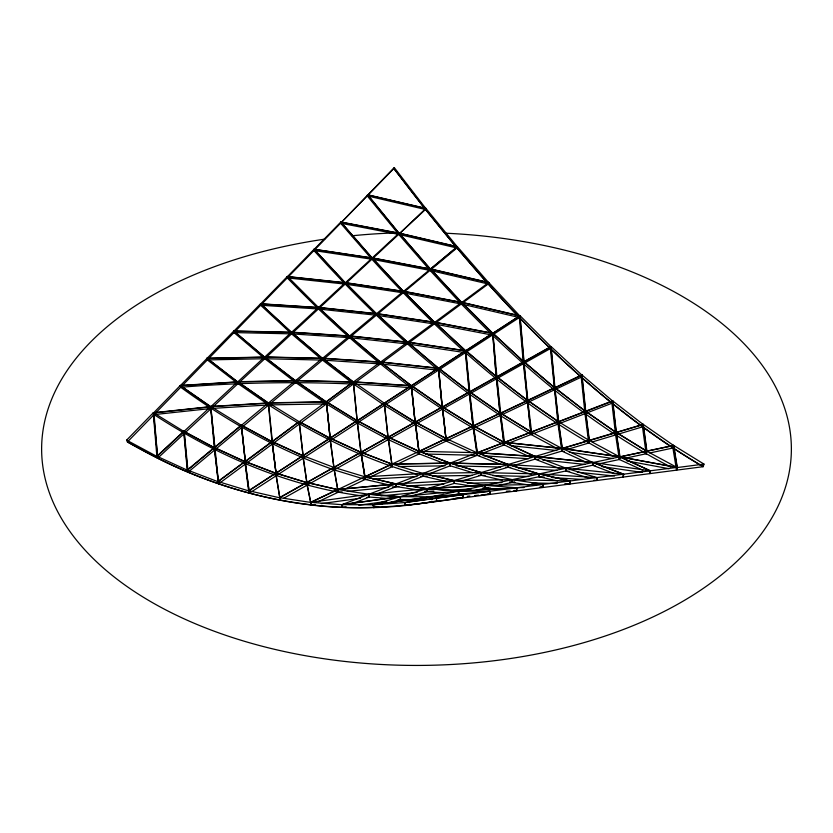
<?xml version="1.0" encoding="UTF-8"?>
<svg xmlns="http://www.w3.org/2000/svg" width="833" height="833" viewBox="0 0 833 833"><rect width="100%" height="100%" fill="white"/><g stroke="black" fill="none" stroke-linecap="round" stroke-linejoin="round"><path stroke-width="1.25" d="M557.579 480.974L539.024 476.715L539.024 473.967L508.088 464.481L450.205 463.023L450.205 465.772L430.276 473.467M461.659 481.172L481.203 475.299L481.214 472.55L450.205 463.023M531.6 474.435L508.088 467.23L508.088 464.481L477.142 452.694L419.186 451.33L388.24 437.054L388.282 439.585L419.228 453.86L444.249 463.481M502.309 480.162L481.203 475.299L481.235 472.488M573.104 469.406L592.575 465.231L592.992 462.471L623.657 474.196L623.24 476.955L623.511 474.216L592.857 462.492L512.264 479.641L512.243 482.453L529.642 485.129M523.197 480.11L539.024 476.715L539.045 473.904L508.234 464.45L508.088 467.23L489.762 472.728M396.924 464.429L419.228 453.86L415.303 424.413L411.387 385.877L380.41 362.011L322.527 358.169L322.506 360.085L350.443 381.608M378.734 506.891L373.673 507.578L373.257 504.746L431.484 496.832L463.086 494.656L463.367 497.509C413.126 505.548 362.011 511.254 311.219 505.006L310.792 502.341L391.926 464.012L423.091 473.488L481.089 472.519L512.264 479.641L512.243 482.453L509.671 482.494M539.451 487.295L543.303 487.232L543.345 484.379L512.139 479.621L454.204 480.589L423.122 473.404L423.247 476.184L404.494 483.432M500.956 464.481L477.163 455.349L473.227 428.297L473.456 425.902L442.542 406.858L446.228 441.074L415.303 424.413L415.365 422.112L384.43 403.057L388.282 439.585L357.367 422.935L353.484 381.795L411.408 385.679L442.354 407.129L446.228 441.074L471.436 452.704M530.402 457.046C488.138 438.783 448.643 414.709 411.367 387.793L411.408 385.679M481.849 453.537L504.121 444.926L500.237 415.511L500.591 413.21L469.687 391.781L473.592 425.996L473.227 428.297L469.333 394.082L469.666 391.958L438.699 368.103L442.313 409.253L438.418 368.103L357.409 420.811M384.43 403.057L384.367 405.359L415.303 424.413L411.575 385.575L442.51 407.035L442.313 409.253L442.25 406.868L334.043 467.469L334.241 469.927L365.218 479.433L390.073 485.17M539.857 457.692L561.859 451.09L562.098 448.55L504.361 442.396L473.477 425.757L473.227 428.297L469.396 391.77L442.385 406.941L442.313 409.253L442.542 406.858M469.396 391.77L469.333 394.082L500.237 415.511L531.079 434.514L557.298 448.633M415.386 421.946L419.228 453.86L415.386 421.946L446.321 438.606L446.228 441.074L442.25 406.868M612.557 455.828C519.823 407.722 441.698 336.063 371.914 259.23L372.101 258.126L340.759 222.099L314.114 249.442L313.937 250.546C361.262 302.941 412.45 352.099 469.333 394.082L465.376 352.661L465.803 350.839L519.802 315.707L519.375 317.519L523.363 363.74L531.079 434.514L531.454 432.056L500.612 413.053L504.496 442.469L504.121 444.926L500.321 413.043L473.321 425.83L473.227 428.297L473.186 425.757L365.052 476.84L365.218 479.433L344.091 489.44M500.321 413.043L500.237 415.511L500.716 413.303L496.832 376.714L527.726 400.517L527.237 402.724L527.456 400.329L531.079 434.514L531.589 432.14L527.747 400.35L558.547 421.717L558.037 424.091L561.859 451.09L585.484 461.971M623.24 476.955L623.521 474.154L566.076 468.229L535.109 456.453L477.288 452.642L477.163 455.349L455.818 463.596M673.449 445.395L672.918 448.019L676.531 470.104L677.073 467.48L673.449 445.395L592.981 462.544L562.119 448.435L504.381 442.271L504.121 444.926L504.225 442.323L535.088 456.557L534.973 459.16L514.2 465.397M505.516 467.167L508.088 467.23L508.224 464.522L477.288 452.642L477.163 455.349L425.663 454.027M594.033 480.224L596.595 480.381L596.74 477.601L539.17 473.935L481.214 472.55L535.109 456.453L534.973 459.16L559.87 468.698M546.323 475.154L565.805 470.978L565.93 468.271M510.66 467.396L508.088 467.23L508.224 464.522L565.951 468.188L596.876 477.58L677.073 467.396L676.531 470.104L677.333 467.532L673.72 445.447L703.979 464.106L703.177 466.688L405.13 505.412L404.703 502.57L373.257 504.746M535.109 456.453L534.973 459.16L538.816 459.566M544.136 477.038L539.024 476.715L539.17 473.935M587.973 477.746L565.805 470.978L565.951 468.188M539.024 476.715L539.18 473.883L570.116 480.974L569.949 483.806L564.826 483.692M411.575 385.575L411.367 387.793C366.843 354.91 325.776 317.612 287.291 277.889L287.364 276.691L314.01 249.348L372.101 258.126M567.971 449.247L588.744 443.01L584.995 413.668L585.63 411.398L554.872 387.668L558.672 421.821L558.037 424.091L550.384 348.569L551.071 346.778L520.073 315.728L519.375 317.519L461.263 303.972L403.151 292.82L345.133 284.105L345.206 282.908L314.01 249.348L313.937 250.546L371.914 259.23L430.036 270.392L488.221 283.991C551.436 353.806 621.376 419.103 703.177 466.688C578.539 392.874 480.568 282.845 393.874 168.526L394.259 167.589L425.85 208.552L425.476 209.489L157.676 458.212L127.418 441.938L126.616 440.147L153.262 412.804L154.063 414.605L157.676 458.212C243.101 501.487 342.217 518.553 436.721 500.935L436.346 498.082L596.761 477.548L596.595 480.381L596.876 477.58M500.612 413.053L500.237 415.511L496.353 378.911L492.772 333.481L461.659 302.369L434.701 322.35L434.305 323.954L434.555 322.454L403.401 291.311L376.516 313.739L376.277 315.238L376.37 313.843L345.226 282.71L318.456 307.585L318.352 308.981L376.277 315.238L434.305 323.954L492.376 335.085C546.042 386.252 604.696 433.129 670.909 467.084M313.937 250.546L314.145 249.244L345.341 282.804L345.133 284.105L345.226 282.71L287.385 276.494L287.291 277.889L345.133 284.105L345.341 282.804L399.007 233.157L430.359 269.194L430.036 270.392L461.263 303.972L489.627 332.346M287.385 276.494L318.456 307.585L318.352 308.981L260.646 305.232L260.49 303.858L233.844 331.19L234 332.575L264.8 358.721L295.621 382.503L323.287 401.693M465.834 350.641L469.791 392.062L469.333 394.082L469.531 391.864L496.551 376.693L496.353 378.911L496.812 376.901L465.834 350.641L465.376 352.661L407.347 343.946L407.472 342.342L376.391 313.635L318.477 307.377L318.352 308.981L318.31 307.689L287.25 276.598L260.604 303.941L260.646 305.232L291.571 333.856L322.506 360.085L380.389 363.927L438.377 370.227L438.679 368.311L492.678 333.169L496.353 378.911L496.926 377.005L492.959 333.179L523.947 361.834L523.363 363.74L523.697 361.626L496.676 376.797L527.57 400.6L527.237 402.724L527.851 400.631L523.978 361.647L554.851 387.845L554.237 389.938L554.591 387.637L446.457 438.689M438.699 368.103L438.377 370.227L438.522 368.405L407.504 342.134L349.537 335.845L349.391 337.657L407.347 343.946L407.629 342.238L434.576 322.246L465.647 350.943L465.376 352.661L465.553 350.631L411.544 385.773L411.367 387.793C334.647 381.306 257.449 380.889 180.709 387.262L180.167 385.617L153.522 412.96L154.063 414.605C216.736 455.484 287.25 486.18 361.866 495.874M469.687 391.781L469.333 394.082L469.51 392.062L438.543 368.207L380.566 361.907L380.389 363.927L380.389 362.23L349.391 335.959L291.571 332.148L291.571 333.856L349.391 337.657L349.506 336.053L376.391 313.635L376.277 315.238L376.547 313.531L434.576 322.246L434.305 323.954L434.701 322.35L403.547 291.206L403.151 292.82L403.401 291.311L345.372 282.606L345.133 284.105M438.377 370.227L438.543 368.207M496.551 376.693L500.237 415.511L500.456 413.116L531.298 432.119M504.121 444.926L504.361 442.396M531.079 434.514L531.319 431.973L562.098 448.55L558.277 421.55L477.403 452.808L477.163 455.349L479.725 455.516M558.277 421.55L558.037 424.091L558.558 421.581L562.379 448.571L561.859 451.09L564.41 451.455M562.119 448.435L561.859 451.09L562.254 448.498L619.752 456.911L650.292 470.843L649.886 473.529L650.427 470.822L619.898 456.786L619.356 459.493L599.885 463.669M565.805 470.978L566.076 468.229L565.805 470.978L569.626 471.374M613.806 473.352L592.575 465.231L592.846 462.586L535.234 456.505L504.381 442.271M595.126 465.605L592.575 465.231L592.857 462.492L535.244 456.411L534.973 459.16L535.244 456.411L616.014 432.358L619.752 456.911L619.356 459.493L642.847 470.291M592.575 465.231L592.857 462.492M649.886 473.529L650.302 470.77M616.014 432.358L615.629 434.941L619.356 459.493L620.023 456.942L616.295 432.389L646.804 451.205L646.137 453.756L624.229 458.452M504.496 442.469L612.463 400.881L611.953 403.245L615.629 434.941L616.285 432.525L585.651 411.252L589.4 440.595L588.744 443.01L589.139 440.428L619.752 456.911L619.356 459.493L619.898 456.869L677.073 467.396M554.591 387.637L558.391 421.79L558.037 424.091L558.412 421.633L589.264 440.501L588.744 443.01L589.118 440.553L585.37 411.21L584.995 413.668L581.236 377.151L581.726 374.954L554.726 387.741L554.237 389.938L554.965 387.949L551.113 346.59L581.965 375.162L581.236 377.151L423.924 451.642M496.655 376.995L465.678 350.735L407.649 342.03L407.347 343.946L407.504 342.134L380.546 362.116L380.389 363.927L380.41 362.011L353.452 382.003L353.431 383.919L384.367 405.359L384.409 403.245L353.484 381.795L353.431 383.919L353.192 381.816L245.225 461.69L249.359 493.209L519.375 317.519L519.886 316.019L488.732 282.491L430.536 268.892L430.036 270.392L398.695 234.365L367.228 195.859L367.509 194.849L398.976 233.344L398.695 234.365L340.582 223.202L340.759 222.099M465.376 352.661L465.678 350.735M403.547 291.206L461.659 302.369L461.263 303.972L461.805 302.264L519.917 315.811L492.917 333.387L492.376 335.085L492.678 333.169M315.009 504.486L311.219 505.006C246.297 497.478 183.833 474.571 127.418 441.938L393.874 168.526L425.476 209.489L425.892 208.375L398.695 234.365L399.153 233.063L457.379 246.672L456.921 247.974L398.695 234.365L399.007 233.157L340.895 222.005L340.582 223.202L371.914 259.23L372.268 257.834L430.39 268.997L461.617 302.566L461.263 303.972L461.763 302.473L488.732 282.491L488.221 283.991L456.921 247.974L425.476 209.489L367.228 195.859L367.645 194.755L425.892 208.375L457.348 246.86L456.921 247.974L188.091 472.186L187.31 469.999L214.185 447.581L218.652 483.848L488.221 283.991L488.69 282.689L457.379 246.672L403.505 291.415L403.151 292.82L403.401 291.311M403.151 292.82L403.37 291.519L372.122 257.928L314.145 249.244M619.898 456.869L677.073 467.48L646.679 451.132L646.137 453.756L646.668 451.247L643.034 424.361L616.149 432.431L615.629 434.941L616.41 432.619L612.734 400.923L643.295 424.549L642.503 426.871L646.137 453.756L646.939 451.299L643.305 424.413L673.71 445.551L672.918 448.019L649.792 452.975M592.409 441.917L642.503 426.871L643.034 424.361M527.747 400.35L527.237 402.724L527.591 400.423L558.391 421.79M612.463 400.881L616.139 432.577L615.629 434.941L616.295 432.389M496.353 378.911L496.832 376.714M581.726 374.954L585.474 411.471L584.995 413.668L585.755 411.502L581.996 374.985L612.713 401.089L611.953 403.245L508.807 443.114M554.872 387.668L554.237 389.938L554.695 387.928L550.842 346.559L523.822 361.73L523.363 363.74L524.061 361.949L520.073 315.728M283.584 498.363L550.384 348.569L550.842 346.559M434.305 323.954L434.732 322.142L492.803 333.273L523.79 361.928L523.363 363.74L523.978 361.647M492.376 335.085L492.959 333.179M456.921 247.974L457.379 246.672L430.494 269.09L430.036 270.392L430.39 268.997M585.651 411.252L584.995 413.668L585.505 411.304L616.139 432.577M340.582 223.202L394.259 167.589M672.918 448.019L673.72 445.447M519.375 317.519L519.917 315.811M642.503 426.871L643.305 424.413M488.221 283.991L488.721 282.481M461.263 303.972L461.774 302.473L430.536 268.892M611.953 403.245L612.734 400.923M581.236 377.151L581.996 374.985M430.036 270.392L430.494 269.09L399.153 233.063M550.384 348.569L551.113 346.59M367.228 195.859L367.613 194.932L425.85 208.552M318.258 501.674L338.219 492.22L333.939 467.292L334.241 469.927C279.107 450.611 227.815 421.613 180.709 387.262L180.292 385.7L233.719 331.107L264.509 357.253L264.8 358.721L322.506 360.085L322.506 358.377L291.571 332.148M245.121 461.451L245.61 463.866L244.964 461.555L271.922 441.573L276.358 475.643L275.869 473.227L245.121 461.451L249.359 493.209L248.63 490.71L275.629 473.144L276.358 475.643L272.183 441.698L241.476 425.163L245.61 463.866L244.85 461.513L217.892 481.495L218.652 483.848L210.697 406.619L153.522 412.751L157.676 458.212L156.885 456.224L183.666 431.348L184.457 433.347L188.091 472.186L187.29 470.187L183.666 431.348M157.145 456.369L210.697 406.619M367.749 479.298L365.218 479.433L360.928 452.246L387.949 437.075L388.282 439.585L388.209 437.2L357.295 420.55L357.367 422.935L326.474 403.901L268.736 404.921L211.238 408.472L210.832 406.702L237.613 381.826L268.33 403.151L268.736 404.921C314.687 434.649 364.219 459.441 417.041 474.279M264.509 357.253L207.073 358.45L207.355 359.918L238.019 383.596L237.738 381.92L264.519 357.045L295.351 380.816L295.621 382.503L295.507 380.494L353.327 381.91L353.431 383.919L353.307 382.118L322.371 358.284L264.665 356.93L264.8 358.721L207.355 359.918L206.938 358.357L237.603 382.045L238.019 383.596L268.736 404.921L268.497 402.828L326.234 401.808L357.118 420.832L357.367 422.935L357.274 420.727L326.39 401.693L330.357 440.501L329.878 438.085L248.869 490.793M207.355 359.918L207.084 358.232L264.519 357.045L264.8 358.721L264.644 357.138L291.425 332.263L322.361 358.492L322.506 360.085L322.371 358.284L295.496 380.702L295.621 382.503L295.361 380.608L237.759 381.701L238.019 383.596L237.613 381.826L180.303 385.492L180.709 387.262M380.389 362.23L322.506 358.377L349.391 335.959L349.391 337.657L349.371 336.168L318.331 307.492L291.55 332.357L291.571 333.856L234 332.575L233.719 331.107M241.195 425.215L245.61 463.866L245.089 461.617L214.466 447.519L214.976 449.768L214.31 447.644L241.195 425.215L241.851 427.339L241.466 425.361L210.843 406.494L214.976 449.768L214.185 447.581M188.091 472.186L187.56 470.135L268.341 402.943L268.736 404.921L268.476 403.026L237.759 381.701M218.652 483.848L218.131 481.609L245.089 461.617M329.983 438.325L299.141 421.717L299.526 423.893L299.276 421.79L268.497 402.828L272.568 443.874L272.058 441.636L299.016 421.644L299.526 423.893L299.297 421.602L330.139 438.21L330.357 440.501L326.369 401.891L295.507 380.494M326.369 401.891L353.327 381.91M306.617 482.63L275.744 473.175L276.358 475.643L276.004 473.279L303.004 455.713L303.358 458.067L302.754 455.609L307.231 485.087L306.898 482.578L333.918 467.417L364.916 476.799L396.019 483.879L454.079 480.568L485.368 485.358L543.231 484.369L543.303 487.232L540.825 486.847M326.39 401.693L330.357 440.501L330.003 438.148L357.003 420.582L357.367 422.935L357.138 420.644L388.053 437.294L388.282 439.585L388.084 437.127L419.03 451.413M446.165 438.689L415.23 422.029L415.303 424.413L411.283 385.585L303.139 455.786L303.358 458.067L299.016 421.644M342.092 491.845L338.219 492.22L337.646 489.627L306.648 482.505L307.231 485.087L306.773 482.536L275.9 473.082L280.211 500.258L279.524 497.645L306.534 482.484L307.231 485.087L303.025 455.557L303.358 458.067L302.879 455.661L333.918 467.417M357.295 420.55L361.262 454.756L360.804 452.194L279.753 497.707L280.211 500.258L275.629 473.144M388.345 437.283L415.365 422.112M415.5 422.206L442.51 407.035M442.646 407.129L469.666 391.958M469.791 392.062L496.812 376.901M496.926 377.005L551.071 346.778M466.199 493.969L458.681 493.927L458.327 491.126L427.09 488.627L368.936 494.281L337.677 489.533L310.678 502.32L311.219 505.006L306.534 482.484M419.322 451.392L446.321 438.606M500.716 413.303L527.726 400.517M527.851 400.631L554.851 387.845M554.965 387.949L581.965 375.162M371.091 476.653L392.228 466.647L388.24 437.054M504.225 442.323L450.184 463.106L419.207 451.205L419.228 453.86L419.051 451.267L450.028 463.179L450.205 465.772L472.53 472.634M558.672 421.821L585.63 411.398M585.755 411.502L612.713 401.089M352.921 503.371L369.331 497.03L388.063 498.519M378.703 493.407L396.289 486.607L398.861 486.462M485.066 475.393L481.203 475.299L481.089 472.519L373.215 504.777L341.915 504.642L342.373 507.443L346.164 506.933M562.379 448.571L589.264 440.501M589.4 440.595L643.295 424.549M376.12 506.849L373.673 507.578L373.215 504.777L431.442 496.864L431.9 499.675L431.619 496.812L400.1 496.697L341.915 504.642M387.116 503.549L400.558 499.508L413.095 499.571M411.554 496.208L427.444 491.439L433.889 491.074M437.221 488.502L454.329 483.369L473.009 486.264M514.804 482.515L512.243 482.453L512.118 479.673L404.703 502.57L462.992 494.667L463.367 497.509L455.818 498.03M620.023 456.942L673.71 445.551M409.992 504.371L405.13 505.412L404.744 502.559L436.346 498.082M452.6 495.239L458.681 493.927L458.504 491.074M475.726 490.283L487.899 487.669M498.852 485.327L514.679 481.932M400.059 496.749L368.832 494.271L310.678 502.32L341.874 504.683L400.059 496.749L400.558 499.508L398.028 499.852M321.319 503.621L360.481 498.238M366.801 497.374L369.331 497.03L368.977 494.219L400.204 496.707L458.369 491.095L516.481 487.794L516.658 490.658L514.086 490.804M358.815 505.204L386.647 501.414M677.333 467.532L703.979 464.106M153.522 412.96L210.697 406.827L211.238 408.472L154.063 414.605L153.522 412.751L183.916 431.494L184.457 433.347L183.791 431.411L214.3 447.831L214.976 449.768L214.445 447.706L183.926 431.286L187.56 470.135M307.231 485.087L306.804 482.422L337.792 489.554L395.862 483.942L396.289 486.607L419.967 490.283M347.246 491.345L388.709 487.336M392.416 486.982L396.289 486.607L396.05 483.806L427.204 488.638L458.473 491.095L489.835 491.22L490.012 494.084L480.974 494.958M380.952 495.906L417.104 492.438M424.861 491.689L443.687 492.74M427.683 496.905L439.303 495.791M467.271 496.27L469.802 496.031M474.518 495.573L478.642 495.177M180.292 385.7L237.603 382.045M268.341 402.943L210.843 406.494L211.238 408.472L210.572 406.546L214.3 447.831M180.303 385.492L210.832 406.702L268.33 403.151M506.349 491.241L510.223 491.022M360.804 452.194L365.218 479.433L364.916 476.799L422.977 473.456L454.047 480.641L454.329 483.369L454.079 480.568M372.788 479.017L416.937 476.538M420.665 476.33L427.11 476.132M406.608 486.035L444.01 483.942M446.78 490.356L471.28 488.992M207.084 358.232L237.738 381.92L295.351 380.816M326.213 402.016L268.476 403.026L295.361 380.608L326.213 402.016L326.474 403.901L326.234 401.808M490.606 488.107L482.973 487.805M513.742 487.721L524.03 487.555M330.003 438.148L360.908 452.402L361.262 454.756L361.085 452.163L392.051 464.054L450.049 463.065L481.058 472.603L481.203 475.299L478.631 475.341M387.949 437.075L392.228 466.647L392.051 464.054L450.028 463.179M398.663 466.553L445.051 465.845M432.265 476.049L472.186 475.435M467.198 483.161L501.945 482.619M487.513 494.073L490.012 494.084L489.835 491.22L431.588 496.832L431.9 499.675L431.484 496.832M234 332.575L233.854 330.982L291.425 332.263L291.571 333.856L291.415 332.471L260.49 303.858M233.844 331.19L291.415 332.471M233.854 330.982L264.655 357.138L322.361 358.492M512.264 479.641L569.991 480.953L569.949 483.806L569.97 480.995L539.045 473.904M531.475 482.901L557.131 483.504M353.307 382.118L295.486 380.702L264.665 356.93M456.494 465.928L500.539 467.032M492.772 475.581L528.747 476.466M551.821 477.528L582.527 479.485M260.646 305.232L260.625 303.743L318.331 307.492L318.352 308.981L318.331 307.492M260.604 303.941L318.31 307.689M518.126 467.875L557.017 470.406M349.371 336.168L291.55 332.357L260.625 303.743M411.387 385.877L353.452 382.003L322.527 358.169M477.267 452.746L535.088 456.557M483.588 455.776L528.549 458.733M500.435 489.377L485.462 488.19L485.223 485.4L427.225 488.596L427.444 491.439L424.945 491.054M514.169 490.46L516.658 490.658L516.585 487.794L485.254 485.347L427.204 488.638L427.444 491.439L427.048 488.69L395.894 483.858L337.834 489.471L338.219 492.22L337.677 489.533M577.29 472.176L614.504 476.049M542.658 459.962L584.901 464.429M287.364 276.691L345.206 282.908M510.535 445.613L556.725 450.538M318.456 307.585L376.37 313.843M407.472 342.342L349.506 336.053L318.477 307.377M438.522 368.405L380.546 362.116L349.537 335.845M592.992 462.471L650.292 470.843M601.499 466.522L642.243 472.426M562.265 448.393L619.762 456.807M569.356 452.184L613.109 458.577M345.341 282.804L403.37 291.519M434.555 322.454L376.516 313.739L345.372 282.606M465.647 350.943L407.629 342.238L376.547 313.531M279.524 497.645L310.522 502.393M626.812 460.878L669.076 468.729M340.864 222.182L398.976 233.344M430.359 269.194L372.236 258.032L340.895 222.005M461.617 302.566L403.505 291.415L372.268 257.834M434.701 322.35L492.772 333.481M248.63 490.71L279.482 497.759M509.754 481.88L512.243 482.453L512.149 479.621M445.624 481.359L423.247 476.184L422.945 473.55M395.862 483.942L364.802 476.768L365.218 479.433L364.948 476.705M457.348 246.86L399.111 233.25L367.645 194.755M430.494 269.09L488.69 282.689M461.774 302.473L519.886 316.019M217.892 481.495L248.598 490.856L249.359 493.209M187.31 469.999L217.861 481.661M360.928 452.246L391.895 464.137L392.228 466.647L392.072 463.95M244.964 461.555L275.723 473.331M477.142 452.694L477.163 455.349L477.122 452.808L446.186 438.543L446.228 441.074M330.357 440.501L330.16 438.043L361.064 452.298L361.262 454.756L357.003 420.582M276.004 473.279L272.204 441.521L303.004 455.713M272.058 441.636L302.848 455.828M214.31 447.644L244.944 461.742M156.885 456.224L187.29 470.187M272.318 441.782L272.568 443.874L272.037 441.823L241.331 425.288L241.851 427.339M126.616 440.147L156.875 456.422L157.676 458.212M473.321 425.83L504.204 442.458M442.385 406.941L473.3 425.986M415.209 422.206L384.273 403.151L384.367 405.359L384.138 403.078L388.282 439.585M616.149 432.431L646.668 451.247M469.531 391.864L500.435 413.293M180.167 385.617L210.697 406.827M380.566 361.907L411.544 385.773M554.726 387.741L585.474 411.471M523.822 361.73L554.695 387.928M407.649 342.03L438.679 368.311M434.732 322.142L465.803 350.839M461.805 302.264L492.917 333.387M271.922 441.573L272.568 443.874L272.204 441.521M268.736 404.921L268.216 402.87L272.037 441.823M183.926 431.286L184.457 433.347M237.613 381.826L238.019 383.596L237.738 381.92M210.832 406.702L211.238 408.472M330.16 438.043L334.241 469.927L333.669 467.334L338.219 492.22L337.792 489.554M334.241 469.927L329.878 438.085M368.79 494.333L369.331 497.03L368.936 494.281M306.804 482.422L311.219 505.006M368.832 494.271L369.331 497.03M342.373 507.443L341.874 504.683L395.894 483.858L396.289 486.607L396.019 483.879L450.049 463.065L450.205 465.772L450.184 463.106L508.068 464.575L508.088 467.23M275.9 473.082L276.358 475.643M400.1 496.697L400.558 499.508M264.519 357.045L264.8 358.721L264.655 357.138M361.085 452.163L365.052 476.84M473.477 425.757L477.403 452.808M473.186 425.757L477.122 452.808M462.992 494.667L463.367 497.509M244.85 461.513L248.598 490.856M427.09 488.627L427.444 491.439M391.926 464.012L392.228 466.647M489.7 491.241L490.012 494.084M299.297 421.602L303.358 458.067M214.466 447.519L218.131 481.609M241.476 425.163L245.225 461.69M438.418 368.103L442.354 407.129M353.192 381.816L357.367 422.935M523.697 361.626L527.57 400.6M422.977 473.456L423.247 476.184L423.091 473.488M465.553 350.631L469.51 392.062M291.425 332.263L291.571 333.856M519.802 315.707L523.79 361.928M153.262 412.804L156.875 456.422M516.481 487.794L516.658 490.658M481.089 472.519L481.203 475.299M411.283 385.585L411.367 387.793M543.21 484.4L543.303 487.232M287.25 276.598L287.291 277.889M419.186 451.33L419.228 453.86M444.78 233.178A374.871 216.434 0 0 1 747.003 551.134A374.871 216.434 0 0 1 121.139 582.277A374.871 216.434 0 0 1 324.672 239.154M352.088 235.781A374.871 216.434 0 0 1 393.842 232.959M372.122 257.928L371.914 259.23L372.122 257.938M458.681 493.927L458.369 491.095L458.681 493.927M485.462 488.19L485.389 485.337L485.462 488.19"/></g></svg>
